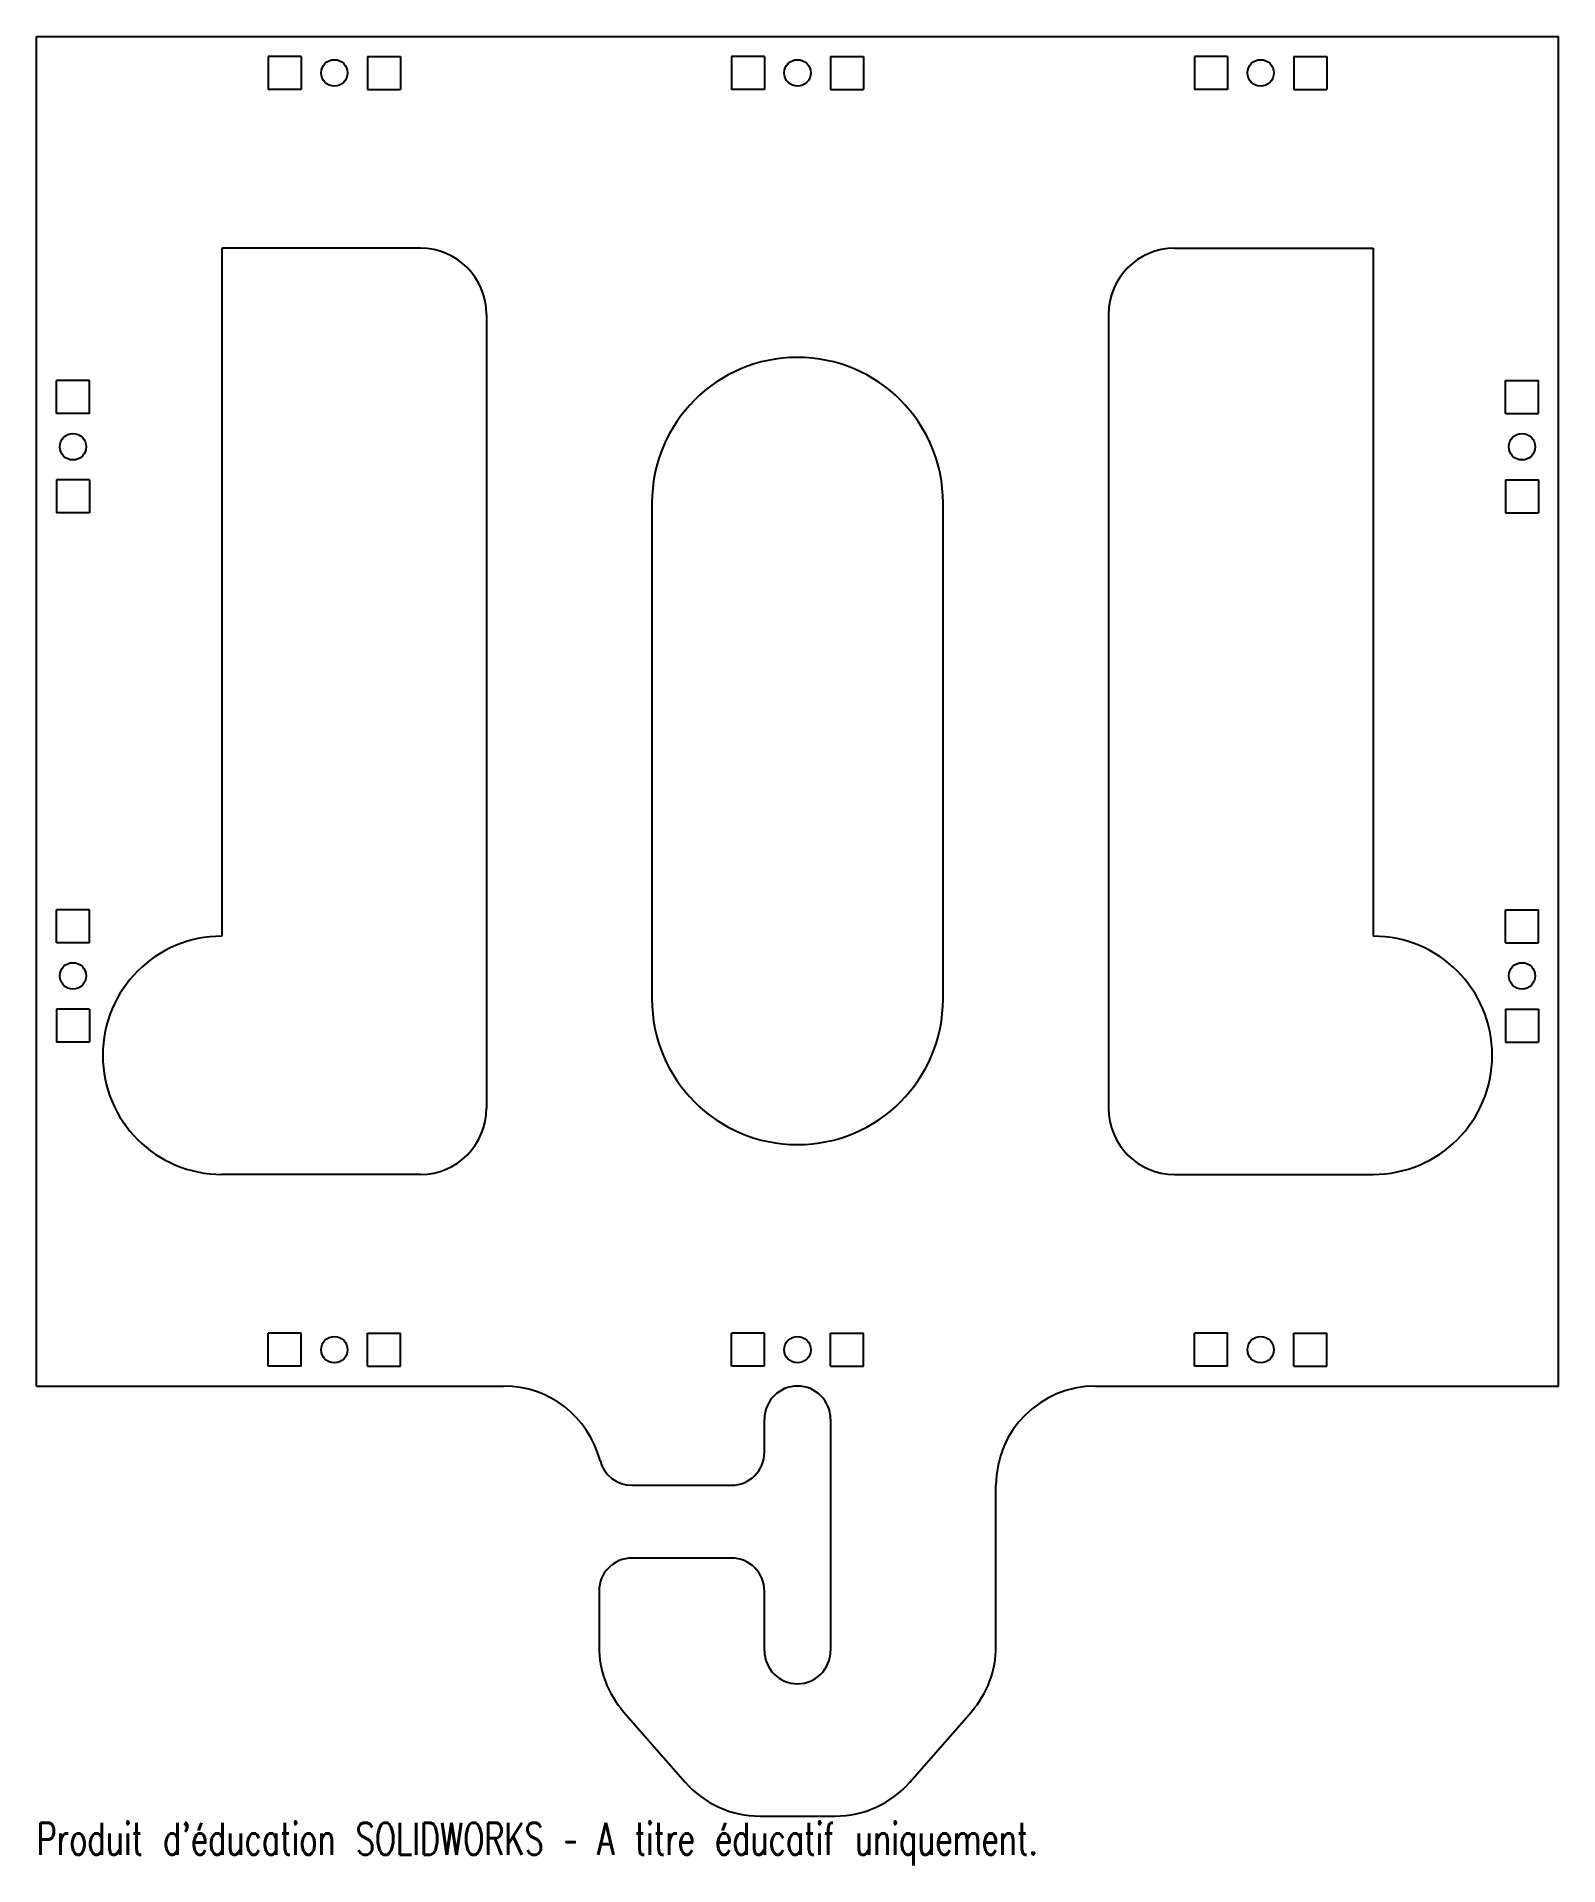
# Model space of a CAD drawing. Header units: millimetres. Extents: x -182 to 48, y -80 to 196.
import ezdxf

# ---------------------------------------------------------------- set-up
doc = ezdxf.new("R2010")
doc.units = ezdxf.units.MM
doc.styles.add('SLDTEXTSTYLE0', font='TXT', dxfattribs={"width": 0.7, "bigfont": 'bigfont'})

msp = doc.modelspace()

# ---------------------------------------------------------------- linework, layer by layer
at = {"color": 7, "linetype": 'Continuous', "lineweight": 25}
for p, q in [((-182, 196), (48, 196)), ((-182, -8), (-182, 196)), ((48, -8), (48, 196)), ((-147, 193), (-147, 188)), ((-142, 193), (-147, 193)), ((-142, 193), (-142, 188)), ((-132, 193), (-127, 193)), ((-132, 193), (-132, 188)), ((-127, 193), (-127, 188)), ((-77, 193), (-77, 188)), ((-72, 193), (-77, 193)), ((-72, 193), (-72, 188)), ((-62, 193), (-57, 193)), ((-62, 193), (-62, 188)), ((-57, 193), (-57, 188)), ((-7, 193), (-7, 188)), ((-2, 193), (-7, 193)), ((-2, 193), (-2, 188)), ((8, 193), (13, 193)), ((8, 193), (8, 188)), ((13, 193), (13, 188)), ((-142, 188), (-147, 188)), ((-132, 188), (-127, 188)), ((-72, 188), (-77, 188)), ((-62, 188), (-57, 188)), ((-2, 188), (-7, 188)), ((8, 188), (13, 188)), ((-154, 164), (-154, 60)), ((-124, 164), (-154, 164)), ((-10, 164), (20, 164)), ((20, 164), (20, 60)), ((-114, 154), (-114, 34)), ((-20, 154), (-20, 34)), ((-174, 144), (-179, 144)), ((-179, 139), (-179, 144)), ((-174, 139), (-174, 144)), ((40, 139), (40, 144)), ((40, 144), (45, 144)), ((45, 139), (45, 144)), ((-174, 139), (-179, 139)), ((40, 139), (45, 139)), ((-179, 129), (-179, 124)), ((-174, 129), (-179, 129)), ((-174, 129), (-174, 124)), ((40, 129), (40, 124)), ((40, 129), (45, 129)), ((45, 129), (45, 124)), ((-89, 125.5), (-89, 50.5)), ((-45, 50.5), (-45, 125.5)), ((-174, 124), (-179, 124)), ((40, 124), (45, 124)), ((-174, 64), (-179, 64)), ((-179, 59), (-179, 64)), ((-174, 59), (-174, 64)), ((40, 59), (40, 64)), ((40, 64), (45, 64)), ((45, 59), (45, 64)), ((-174, 59), (-179, 59)), ((40, 59), (45, 59)), ((-179, 49), (-179, 44)), ((-174, 49), (-179, 49)), ((-174, 49), (-174, 44)), ((40, 49), (40, 44)), ((40, 49), (45, 49)), ((45, 49), (45, 44)), ((-174, 44), (-179, 44)), ((40, 44), (45, 44)), ((-124, 24), (-154, 24)), ((-10, 24), (20, 24)), ((-147, -5), (-147, 0)), ((-142, 0), (-147, 0)), ((-142, -5), (-142, 0)), ((-132, -5), (-132, 0)), ((-132, 0), (-127, 0)), ((-127, -5), (-127, 0)), ((-77, -5), (-77, 0)), ((-72, 0), (-77, 0)), ((-72, -5), (-72, 0)), ((-62, -5), (-62, 0)), ((-62, 0), (-57, 0)), ((-57, -5), (-57, 0)), ((-7, -5), (-7, 0)), ((-2, 0), (-7, 0)), ((-2, -5), (-2, 0)), ((8, -5), (8, 0)), ((8, 0), (13, 0)), ((13, -5), (13, 0)), ((-142, -5), (-147, -5)), ((-132, -5), (-127, -5)), ((-72, -5), (-77, -5)), ((-62, -5), (-57, -5)), ((-2, -5), (-7, -5)), ((8, -5), (13, -5)), ((-182, -8), (-111.36, -8)), ((-22, -8), (48, -8)), ((-72, -18), (-72, -13)), ((-62, -13), (-62, -48)), ((-92, -23), (-77, -23)), ((-37, -47.36), (-37, -23)), ((-77, -34), (-92, -34)), ((-97, -39), (-97, -47.36)), ((-72, -48), (-72, -39)), ((-93.29, -57.24), (-83.98, -67.88)), ((-50.02, -67.88), (-40.71, -57.24)), ((-72.69, -73), (-61.31, -73))]:
    msp.add_line(p, q, dxfattribs=at)
for centre in [(-137, 190.5), (-67, 190.5), (3, 190.5), (-176.5, 134), (42.5, 134), (-176.5, 54), (42.5, 54), (-137, -2.5), (-67, -2.5), (3, -2.5)]:
    msp.add_circle(centre, 2, dxfattribs=at)
for centre, radius, start, end in [((-124, 154), 10, 0, 90), ((-10, 154), 10, 90, 180), ((-67, 125.5), 22, 0, 180), ((-154, 42), 18, 90, 270), ((20, 42), 18, 270, 90), ((-67, 50.5), 22, 180, 0), ((-124, 34), 10, 270, 0), ((-10, 34), 10, 180, 270), ((-111.36, -23), 15, 14.4775, 90), ((-67, -13), 5, 0, 180), ((-22, -23), 15, 90, 180), ((-92, -18), 5, 194.4775, 270), ((-77, -18), 5, 270, 0), ((-92, -39), 5, 90, 180), ((-77, -39), 5, 0, 90), ((-82, -47.36), 15, 180, 221.1859), ((-67, -48), 5, 180, 0), ((-52, -47.36), 15, 318.8141, 0), ((-72.69, -58), 15, 221.1859, 270), ((-61.31, -58), 15, 270, 318.8141)]:
    msp.add_arc(centre, radius, start, end, dxfattribs=at)

# ---------------------------------------------------------------- texts
at = {"color": 7, "linetype": 'Continuous', "insert": (-182, -74.02), "char_height": 4.8336, "attachment_point": 1, "style": 'SLDTEXTSTYLE0'}
msp.add_mtext("Produit d'éducation SOLIDWORKS – A titre éducatif uniquement.", dxfattribs=at)

doc.saveas('drawing.dxf')
